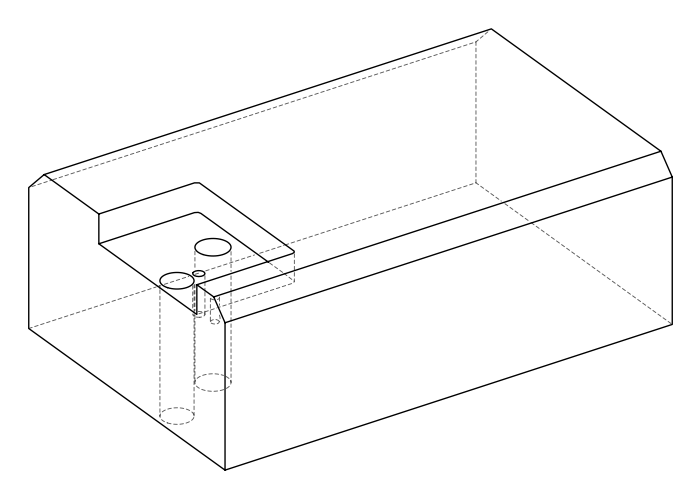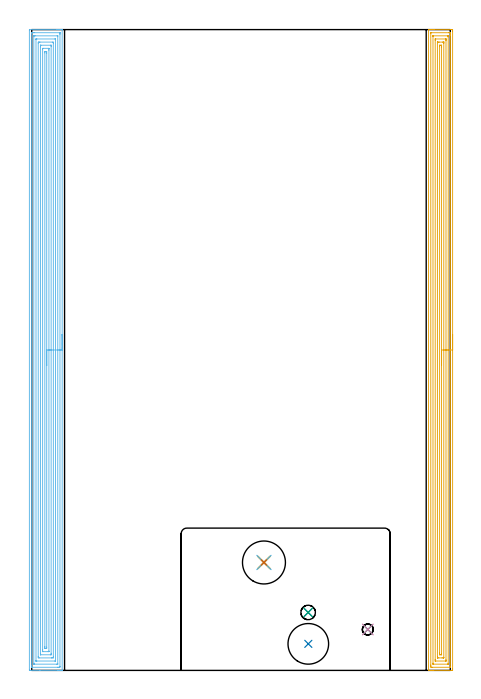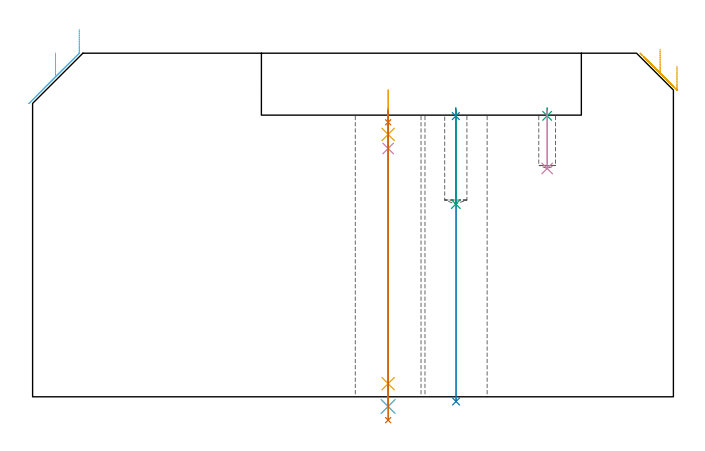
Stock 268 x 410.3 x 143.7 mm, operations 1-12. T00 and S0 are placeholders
(PLAN: 13 operations, 9 tool changes, 220.5 min)
(1 SPOT_DRILL | STEP1HOLE | NXT0321_9005460120000 | 0.05 min | 3101 mm3)
(2 SPOT_DRILL_1 | STEP1POCKET | NXT0321_9005460120000 | 0.03 min | 2809 mm3)
(3 SPOT_DRILL_2 | STEP1POCKET_1 | NXT0321_9005460120000 | 0.03 min | 2797 mm3)
(4 DRILL_BLIND_HOLE_INTO_CENTER | STEP1HOLE | NXT0301_064 | 0.07 min | 735 mm3)
(5 GUN_DRILL_THROUGH_HOLE | STEP1HOLE | UGT0307_008 | 0.65 min | 10248 mm3)
(6 DRILL_TO_ENLARGE_THROUGH_HOLE | STEP1HOLE | NXT0301_104 | 0.5 min | 7979 mm3)
(7 DRILL_TO_ENLARGE_THROUGH_HOLE_1 | STEP1HOLE | UGT0301_390 | 0.53 min | 63210 mm3)
(8 INDEXABLE_INSERT_DRILL_THROUGH_HOLE_FROM_SOLID | STEP1HOLE_1 | NXT0302_023 | 0.49 min | 76222 mm3)
(9 DRILL_BLIND_HOLE_INTO_CENTER_1 | STEP1POCKET | NXT0301_064 | 0.16 min | 2483 mm3)
(10 DRILL_BLIND_HOLE_INTO_CENTER_2 | STEP1POCKET_1 | NXT0301_041 | 0.1 min | 837 mm3)
(11 AREA_MILL | FG_CHAMFER_SURFACE | UGT0205_001 | 19.95 min | 48658 mm3)
(12 AREA_MILL_1 | FG_CHAMFER_SURFACE_1 | UGT0205_001 | 26.55 min | 90457 mm3)
(13 MILL_SLOT | SLOT_PARTIAL_RECTANGULAR | NXT0201_008 | Follow Part, ap 1.5, ae 75% | 171.33 min | 280806 mm3)
(TOOL NXT0321_9005460120000 | NC Spot Drill, 142deg, 12mm, Carbide, Uncoated | D12 PA142 FL30 Z2)
(TOOL NXT0301_064 | Carbide Drill 9.3mm [860.1-0930-028A1-MM 2214] | D9.3 PA140 FL47 Z2)
(TOOL UGT0307_008 | Gun Drill 11 mm | D11 PA130 FL24 Z1)
(TOOL NXT0301_104 | Carbide Drill 14mm [860.1-1400-112A1-MM 2214] | D14 PA140 FL123 Z2)
(TOOL UGT0301_390 | Twist Drill 27.5 mm | D27.5 PA118 FL165 Z2)
(TOOL NXT0302_023 | Index. Insert Drill 26mm [880-D2600L32-05] | D26 PA176 FL130 Z2)
(TOOL NXT0301_041 | Carbide Drill 7mm [860.1-0700-035A1-MM 2214] | D7 PA140 FL53 Z2)
(TOOL UGT0205_001 | Chamfer Mill 20 x 3 x 45 deg. | D20 FL50 Z2)
(TOOL NXT0201_008 | ENDMILL 6mm [2P460-0600-NA 1630] | D6 FL26 Z6)
(OP 1 SPOT_DRILL)
G17 G21 G94 G90
T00 M6
G54
G17 G0 G90 X148.7 Y69.1 S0 M3
G43 Z153.7 H0
G94 G81 G98 Z114.8 F250. R120.8
G80
M5
M2
(OP 2 SPOT_DRILL_1)
G17 G21 G94 G90
T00 M6
G54
G17 G0 G90 X177. Y37.1 S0 M3
G43 Z153.7 H0
G94 G81 G98 Z117.4 F250. R120.8
G80
M5
M2
(OP 3 SPOT_DRILL_2)
G17 G21 G94 G90
T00 M6
G54
G17 G0 G90 X215.2 Y26.2 S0 M3
G43 Z153.7 H0
G94 G81 G98 Z117.499 F250. R120.8
G80
M5
M2
(OP 4 DRILL_BLIND_HOLE_INTO_CENTER)
G17 G21 G94 G90
T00 M6
G54
G17 G0 G90 X148.7 Y69.1 S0 M3
G43 Z153.7 H1
G94 G81 G98 Z103.85 F250. R119.8
G80
M5
M2
(OP 5 GUN_DRILL_THROUGH_HOLE)
G17 G21 G94 G90
T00 M6
G54
G17 G0 G90 X148.7 Y69.1 M8
G43 Z153.7 H0
Z128.314
S716 M3
G94 G1 Z109.735 F125. M26
G4 X.084
Z5.5 F250.
G4 X.084
Z-4.065 F125.
G4 X.084
M5
M9
G0 Z128.314
Z153.7
M2
(OP 6 DRILL_TO_ENLARGE_THROUGH_HOLE)
G17 G21 G94 G90
T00 M6
G54
G17 G0 G90 X148.7 Y69.1 S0 M3
G43 Z153.7 H1
G94 G73 G98 Z-4.048 F250. Q13.539 R119.8
G80
M5
M2
(OP 7 DRILL_TO_ENLARGE_THROUGH_HOLE_1)
G17 G21 G94 G90
T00 M6
G54
G17 G0 G90 X148.7 Y69.1 S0 M3
G43 Z153.7 H0
G94 G73 G98 Z-9.762 F250. Q25.512 R119.8
G80
M5
M2
(OP 8 INDEXABLE_INSERT_DRILL_THROUGH_HOLE_FROM_SOLID)
G17 G21 G94 G90
T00 M6
G54
G17 G0 G90 X177.1 Y17. S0 M3
G43 Z153.7 H1
G94 G81 G98 Z-1.954 F250. R119.8
G80
M5
M2
(OP 9 DRILL_BLIND_HOLE_INTO_CENTER_1)
G17 G21 G94 G90
T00 M6
G54
G17 G0 G90 X177. Y37.1 S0 M3
G43 Z153.7 H1
G94 G81 G98 Z80.6 F250. R119.8
G80
M5
M2
(OP 10 DRILL_BLIND_HOLE_INTO_CENTER_2)
G17 G21 G94 G90
T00 M6
G54
G17 G0 G90 X215.2 Y26.2 S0 M3
G43 Z153.7 H1
G94 G81 G98 Z95.5 F250. R119.8
G80
M5
M2
(OP 11 AREA_MILL)
G17 G21 G94 G90
T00 M6
G54
G17 G0 G90 X269.5 Y215.15 S1061 M3
G43 Z153.7 H0
Z138.3
G94 G1 Y215.112 Z137.428 F250.
Y214.998 Z136.564
Y214.809 Z135.712
Y214.547 Z134.88
Y214.213 Z134.074
Y213.81 Z133.3
Y213.342 Z132.564
Y212.81 Z131.872
Y212.221 Z131.229
Y211.578 Z130.64
Y210.886 Z130.109
Y210.15 Z129.64
Y209.376 Z129.237
Y208.57 Z128.903
Y207.738 Z128.641
Y206.887 Z128.452
Y206.022 Z128.338
Y205.15 Z128.3
Y0.93
X269.499 Y0.615 Z128.301
X269.494 Y0.043 Z128.304
X269.492 Y0.008 Z128.306
X268.923 Y0. Z128.874
X257.348 Z140.446
X256.794 Z141.003
X256.458 Z141.339
X255.904 Z141.892
X255.567 Z142.228
X254.894 Z142.906
X254.536 Z143.263
X254.15 Z143.641
X254.103 Y0.01 Z143.688
X254.1 Y0.169 Z143.7
Y410.131
X254.103 Y410.29 Z143.688
X254.148 Y410.293 Z143.644
X254.536 Y410.3 Z143.263
X254.894 Z142.905
X255.567 Z142.228
X256.794 Z141.003
X257.348 Z140.446
X257.961 Z139.834
X268.31 Z129.487
X268.923 Y410.297 Z128.874
X269.492 Y410.293 Z128.306
X269.494 Y410.257 Z128.304
X269.499 Y409.685 Z128.301
X269.5 Y409.106 Z128.3
Y205.15
X268.086 Z129.714
X268.085 Y2.296 Z129.715
X268.082 Y2.19 Z129.718
X268.076 Y2.01 Z129.724
X268.033 Y2.008 Z129.767
X267.542 Y2.001 Z130.258
X256.458 Z141.342
X255.965 Y2.003 Z141.835
X255.567 Y2.01 Z142.233
X255.521 Y2.402 Z142.279
X255.518 Y2.451 Z142.282
X255.514 Y3.295 Z142.286
Y3.348
X255.515 Y408.005 Z142.285
X255.518 Y408.111 Z142.282
X255.524 Y408.29 Z142.276
X255.567 Y408.292 Z142.233
X256.058 Y408.299 Z141.742
X267.142 Z130.658
X267.635 Y408.297 Z130.165
X268.033 Y408.29 Z129.767
X268.079 Y407.898 Z129.721
X268.082 Y407.849 Z129.718
X268.086 Y407.005 Z129.714
Y406.952
Y205.15
X266.672 Z131.128
X266.671 Y4.188 Z131.129
X266.67 Y4.083 Z131.13
X266.667 Y4.031 Z131.133
X266.665 Y4.013 Z131.135
X266.626 Y4.01 Z131.174
X266.438 Y4.001 Z131.362
X257.348 Y4. Z140.452
X257.161 Y4.002 Z140.639
X257.036 Y4.005 Z140.764
X256.941 Y4.01 Z140.859
X256.935 Y4.049 Z140.865
X256.933 Y4.188 Z140.867
X256.929 Y4.608 Z140.871
Y406.112
X256.93 Y406.217 Z140.87
X256.932 Y406.269 Z140.868
X256.934 Y406.287 Z140.866
X256.974 Y406.29 Z140.826
X257.162 Y406.299 Z140.638
X266.252 Y406.3 Z131.548
X266.44 Y406.298 Z131.36
X266.564 Y406.295 Z131.236
X266.659 Y406.29 Z131.141
X266.665 Y406.251 Z131.135
X266.667 Y406.112 Z131.133
X266.671 Y405.692 Z131.129
X266.672 Y205.15 Z131.128
X265.257 Z132.543
Y6.868
X265.254 Y6.082 Z132.546
X265.251 Y6.028 Z132.549
X265.249 Y6.01 Z132.551
X265.227 Y6.008 Z132.573
X265.12 Y6.004 Z132.68
X264.904 Y6.001 Z132.896
X258.686 Z139.114
X258.478 Y6.003 Z139.322
X258.374 Y6.008 Z139.426
X258.352 Y6.01 Z139.448
X258.349 Y6.023 Z139.451
X258.347 Y6.062 Z139.453
X258.343 Y6.763 Z139.457
Y6.868
Y403.432
X258.346 Y404.218 Z139.454
X258.349 Y404.272 Z139.451
X258.351 Y404.29 Z139.449
X258.373 Y404.292 Z139.427
X258.48 Y404.296 Z139.32
X258.696 Y404.299 Z139.104
X264.914 Z132.886
X265.123 Y404.297 Z132.677
X265.226 Y404.293 Z132.574
X265.248 Y404.29 Z132.552
X265.251 Y404.277 Z132.549
X265.253 Y404.238 Z132.547
X265.257 Y403.537 Z132.543
Y403.432
Y205.15
X263.843 Z133.957
Y8.391
X263.841 Y8.128 Z133.959
X263.839 Y8.053 Z133.961
X263.836 Y8.014 Z133.964
X263.824 Y8.01 Z133.976
X263.744 Y8.006 Z134.056
X263.581 Y8.002 Z134.219
X263.342 Y8. Z134.458
X262.69 Z135.11
X260.671 Z137.129
X260.019 Y8.002 Z137.781
X259.775 Y8.005 Z138.025
X259.763 Y8.016 Z138.037
X259.761 Y8.02 Z138.039
X259.757 Y8.654 Z138.043
Y8.917
Y401.909
X259.759 Y402.172 Z138.041
X259.761 Y402.247 Z138.039
X259.764 Y402.286 Z138.036
X259.776 Y402.29 Z138.024
X259.856 Y402.295 Z137.944
X260.019 Y402.298 Z137.781
X260.258 Y402.3 Z137.542
X260.91 Z136.89
X262.929 Z134.871
X263.581 Y402.298 Z134.219
X263.825 Y402.295 Z133.975
X263.837 Y402.284 Z133.963
X263.839 Y402.28 Z133.961
X263.843 Y401.646 Z133.957
Y401.383
Y205.15
X262.429 Z135.371
X262.428 Y10.44 Z135.372
X262.426 Y10.125 Z135.374
X262.424 Y10.047 Z135.376
X262.422 Y10.016 Z135.378
X262.384 Y10.01 Z135.416
X262.236 Y10.003 Z135.564
X261.8 Y10.002 Z136.
X261.345 Y10.003 Z136.455
X261.203 Y10.01 Z136.597
X261.178 Y10.017 Z136.622
X261.176 Y10.065 Z136.624
X261.173 Y10.176 Z136.627
X261.172 Y10.44 Z136.628
X261.171 Y11.071 Z136.629
X261.172 Y399.86 Z136.628
X261.174 Y400.175 Z136.626
X261.176 Y400.253 Z136.624
X261.177 Y400.284 Z136.623
X261.216 Y400.29 Z136.584
X261.364 Y400.297 Z136.436
X261.8 Y400.298 Z136.
X262.255 Y400.297 Z135.545
X262.397 Y400.29 Z135.403
X262.422 Y400.283 Z135.378
X262.424 Y400.235 Z135.376
X262.427 Y400.124 Z135.373
X262.428 Y399.86 Z135.372
X262.429 Y399.229 Z135.371
Y205.15
Y204.278 Z135.409
Y203.414 Z135.523
Y202.562 Z135.712
Y201.73 Z135.974
Y200.924 Z136.308
Y200.15 Z136.711
Y199.414 Z137.18
Y198.722 Z137.711
Y198.079 Z138.3
Y197.49 Z138.943
Y196.959 Z139.635
Y196.49 Z140.371
Y196.087 Z141.145
Y195.753 Z141.951
Y195.491 Z142.783
Y195.302 Z143.635
Y195.188 Z144.5
Y195.15 Z145.371
G0 Z153.7
M5
M2
(OP 12 AREA_MILL_1)
G17 G21 G94 G90
T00 M6
G54
G17 G0 G90 X19.5 Y215.15 S1061 M3
G43 Z153.7 H0
G94 G1 Y215.112 Z152.828 F250.
Y214.998 Z151.963
Y214.809 Z151.112
Y214.547 Z150.28
Y214.213 Z149.474
Y213.81 Z148.7
Y213.342 Z147.964
Y212.81 Z147.272
Y212.221 Z146.629
Y211.578 Z146.04
Y210.886 Z145.508
Y210.15 Z145.04
Y209.376 Z144.637
Y208.57 Z144.303
Y207.738 Z144.041
Y206.887 Z143.852
Y206.022 Z143.738
Y205.15 Z143.7
Y0.169
X19.498 Y0.01 Z143.689
X19.35 Y0.003 Z143.542
X19.195 Y0. Z143.395
X18.883 Z143.082
X18.219 Z142.414
X17.009 Z141.206
X16.463 Z140.657
X5.19 Z129.387
X-1.089 Z123.108
X-1.373 Y0.003 Z122.824
X-1.492 Y0.01 Z122.706
X-1.499 Y0.131 Z122.699
X-1.5 Y0.615 Z122.7
Y409.685
X-1.495 Y410.173 Z122.703
X-1.492 Y410.29 Z122.706
X-1.37 Y410.3 Z122.827
X15.858 Z140.053
X16.463 Z140.657
X17.009 Z141.206
X17.341 Z141.537
X17.887 Z142.083
X18.219 Z142.414
X18.883 Z143.082
X19.195 Z143.395
X19.35 Y410.297 Z143.542
X19.498 Y410.29 Z143.689
X19.5 Y410.131 Z143.7
Y205.15
X18.086 Z142.286
X18.085 Y2.538 Z142.285
X18.084 Y2.402 Z142.284
X18.079 Y2.032 Z142.279
X17.727 Y2.009 Z141.927
X17.341 Y2.003 Z141.541
X16.858 Y2. Z141.058
X16.463 Z140.663
X0.176 Z124.376
X-0.011 Y2.002 Z124.189
X-0.042 Y2.005 Z124.158
X-0.071 Y2.009 Z124.129
X-0.079 Y2.047 Z124.121
X-0.084 Y2.265 Z124.116
X-0.085 Y2.402 Z124.115
X-0.086 Y3.159 Z124.114
X-0.085 Y407.762 Z124.115
X-0.084 Y407.898 Z124.116
X-0.079 Y408.268 Z124.121
X0.273 Y408.291 Z124.473
X0.659 Y408.297 Z124.859
X1.142 Y408.3 Z125.342
X1.537 Z125.737
X17.824 Z142.024
X18.011 Y408.298 Z142.211
X18.042 Y408.295 Z142.242
X18.071 Y408.291 Z142.271
X18.079 Y408.253 Z142.279
X18.084 Y408.036 Z142.284
X18.085 Y407.898 Z142.285
X18.086 Y407.141 Z142.286
Y205.15
X16.672 Z140.872
X16.671 Y4.188 Z140.871
X16.669 Y4.082 Z140.869
X16.667 Y4.03 Z140.867
X16.665 Y4.012 Z140.865
X16.642 Y4.006 Z140.842
X16.463 Y4.003 Z140.663
X15.77 Y4. Z139.97
X1.722 Z125.922
X1.537 Y4.003 Z125.737
X1.353 Y4.009 Z125.553
X1.335 Y4.011 Z125.535
X1.333 Y4.024 Z125.533
X1.33 Y4.061 Z125.53
X1.329 Y4.117 Z125.529
Y4.188
Y406.112
X1.331 Y406.218 Z125.531
X1.333 Y406.27 Z125.533
X1.335 Y406.288 Z125.535
X1.358 Y406.294 Z125.558
X1.537 Y406.297 Z125.737
X2.23 Y406.3 Z126.43
X16.279 Z140.479
X16.463 Y406.297 Z140.663
X16.647 Y406.291 Z140.847
X16.665 Y406.289 Z140.865
X16.667 Y406.276 Z140.867
X16.67 Y406.239 Z140.87
X16.671 Y406.183 Z140.871
X16.672 Y406.112 Z140.872
Y205.15
X15.257 Z139.457
Y6.308
X15.255 Y6.121 Z139.455
X15.253 Y6.054 Z139.453
X15.251 Y6.021 Z139.451
X15.238 Y6.01 Z139.438
X14.682 Y6. Z138.882
X3.268 Z127.468
X2.867 Y6.004 Z127.067
X2.768 Y6.008 Z126.968
X2.749 Y6.01 Z126.949
X2.747 Y6.025 Z126.947
X2.745 Y6.06 Z126.945
X2.743 Y6.137 Z126.943
Y403.992
X2.745 Y404.179 Z126.945
X2.747 Y404.246 Z126.947
X2.749 Y404.28 Z126.949
X2.762 Y404.29 Z126.962
X3.318 Y404.3 Z127.518
X14.732 Z138.932
X15.133 Y404.296 Z139.333
X15.232 Y404.292 Z139.432
X15.251 Y404.29 Z139.451
X15.253 Y404.275 Z139.453
X15.255 Y404.24 Z139.455
X15.257 Y404.163 Z139.457
Y205.15
X13.843 Z138.043
Y8.64
X13.829 Y8.01 Z138.029
X13.591 Y8.003 Z137.791
X12.951 Y8. Z137.151
X12.716 Z136.916
X4.813 Y8.001 Z129.013
X4.171 Y8.01 Z128.371
X4.157 Y8.654 Z128.357
Y8.668
Y401.66
X4.171 Y402.29 Z128.371
X4.41 Y402.297 Z128.61
X5.049 Y402.3 Z129.249
X5.284 Z129.484
X13.187 Y402.299 Z137.387
X13.829 Y402.29 Z138.029
X13.843 Y401.646 Z138.043
Y401.632
Y205.15
X12.429 Z136.629
Y10.971
X12.428 Y10.44 Z136.628
X12.425 Y10.082 Z136.625
X12.422 Y10.029 Z136.622
X12.419 Y10.01 Z136.619
X12.397 Y10.008 Z136.597
X12.289 Y10.004 Z136.489
X12.073 Y10.001 Z136.273
X5.783 Z129.983
X5.667 Y10.004 Z129.867
X5.592 Y10.01 Z129.792
X5.578 Y10.012 Z129.778
X5.576 Y10.031 Z129.776
X5.574 Y10.078 Z129.774
X5.572 Y10.44 Z129.772
X5.571 Y10.802 Z129.771
Y399.329
X5.572 Y399.86 Z129.772
X5.575 Y400.218 Z129.775
X5.578 Y400.271 Z129.778
X5.581 Y400.29 Z129.781
X5.603 Y400.292 Z129.803
X5.711 Y400.297 Z129.911
X5.927 Y400.299 Z130.127
X12.217 Z136.417
X12.333 Y400.296 Z136.533
X12.408 Y400.29 Z136.608
X12.422 Y400.288 Z136.622
X12.424 Y400.269 Z136.624
X12.426 Y400.222 Z136.626
X12.428 Y399.86 Z136.628
X12.429 Y399.498 Z136.629
Y205.15
X11.015 Z135.215
X11.014 Y12.411 Z135.214
X11.013 Y12.227 Z135.213
X11.01 Y12.05 Z135.21
X11.008 Y12.014 Z135.208
X10.911 Y12.009 Z135.111
X10.762 Y12.004 Z134.962
X10.539 Y12. Z134.739
X7.026 Y12.002 Z131.226
X7.001 Y12.006 Z131.201
X6.995 Y12.008 Z131.195
X6.991 Y12.037 Z131.191
X6.988 Y12.227 Z131.188
X6.985 Y12.936 Z131.185
Y13.12
X6.986 Y397.89 Z131.186
X6.987 Y398.073 Z131.187
X6.99 Y398.25 Z131.19
X6.992 Y398.286 Z131.192
X7.09 Y398.291 Z131.29
X7.238 Y398.296 Z131.438
X7.461 Y398.3 Z131.661
X10.974 Y398.298 Z135.174
X10.999 Y398.294 Z135.199
X11.005 Y398.292 Z135.205
X11.009 Y398.263 Z135.209
X11.012 Y398.073 Z135.212
X11.015 Y397.364 Z135.215
Y397.18
Y205.15
X9.601 Z133.801
X9.6 Y14.906 Z133.8
Y14.743
X9.593 Y14.013 Z133.793
X9.451 Y14.001 Z133.651
X9.439 Y14. Z133.639
X8.573 Z132.773
X8.561 Y14.001 Z132.761
X8.407 Y14.013 Z132.607
X8.404 Y14.173 Z132.604
X8.4 Y14.906 Z132.6
Y15.07
Y395.394
X8.401 Y395.557 Z132.601
X8.407 Y396.287 Z132.607
X8.549 Y396.299 Z132.749
X8.561 Y396.3 Z132.761
X9.427 Z133.627
X9.439 Y396.299 Z133.639
X9.593 Y396.287 Z133.793
X9.596 Y396.127 Z133.796
X9.6 Y395.394 Z133.8
Y395.23
X9.601 Y205.15 Z133.801
Y204.278 Z133.839
Y203.414 Z133.952
Y202.562 Z134.141
Y201.73 Z134.404
Y200.924 Z134.737
Y200.15 Z135.14
Y199.414 Z135.609
Y198.722 Z136.14
Y198.079 Z136.729
Y197.49 Z137.373
Y196.959 Z138.065
Y196.49 Z138.801
Y196.087 Z139.574
Y195.753 Z140.38
Y195.491 Z141.212
Y195.302 Z142.064
Y195.188 Z142.929
Y195.15 Z143.801
G0 Z153.7
M5
M2
